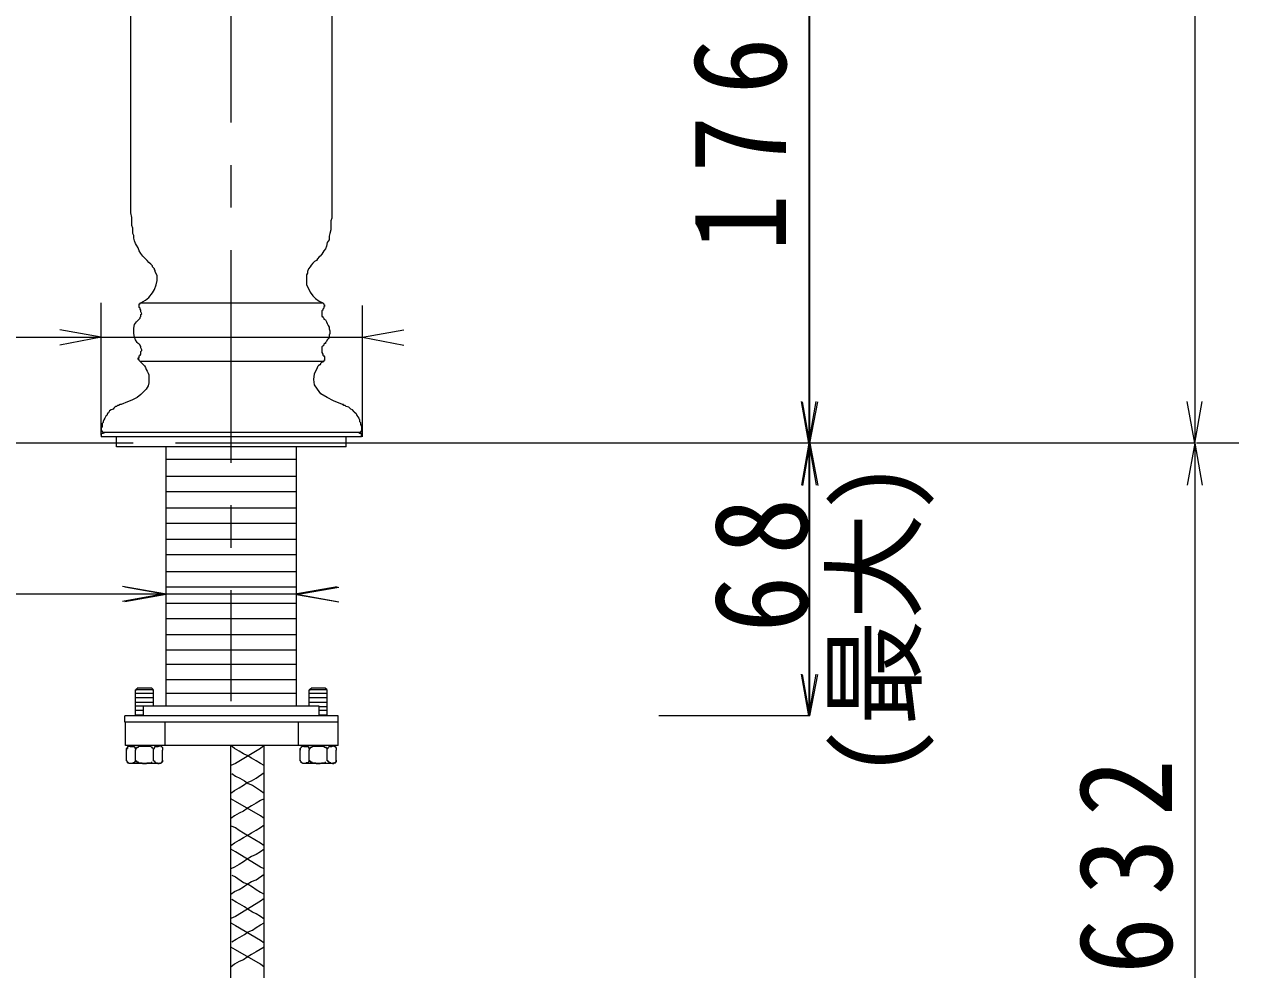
# Model space of a CAD drawing. Units: millimetres, scale not verified. Extents: x -1392 to 1350, y -947 to 991.
# Drawn here: x -681.8 to -396.2, y -496.5 to -274.1 of the extents above; entities that cross this region are included whole.
import ezdxf
from ezdxf.enums import TextEntityAlignment as Align

# ---------------------------------------------------------------- set-up
doc = ezdxf.new("R2010")
doc.units = ezdxf.units.MM
doc.header["$LTSCALE"] = 10
doc.linetypes.add('CHAIN1', pattern=[8, 5, -1, 1, -1])
for name, color, linetype, lineweight in [('0-2_躯体', 7, 'Continuous', 5), ('0-3_什器配置', 7, 'Continuous', 5), ('0-8_KT_0', 7, 'CHAIN1', 5)]:
    doc.layers.add(name, color=color, linetype=linetype, lineweight=lineweight)
doc.styles.add('ＭＳ ゴシック', font='')
doc.styles.get('ＭＳ ゴシック').set_extended_font_data('MS Gothic')

msp = doc.modelspace()

# ---------------------------------------------------------------- linework, layer by layer
at = {"layer": '0-2_躯体', "linetype": 'CHAIN1'}
msp.add_line((-633.2, 232.76), (-633.2, -433.3), dxfattribs=at)
at = {"layer": '0-2_躯体'}
for p, q in [((-497.31, -207.4), (-497.31, -372.66)), ((-497.31, -372.66), (-499.04, -362.81)), ((-497.31, -372.66), (-495.57, -362.81)), ((-406.59, -372.66), (-404.86, -362.81)), ((-406.59, -372.66), (-602.69, -372.66)), ((-497.31, -372.66), (-532.6, -372.66)), ((-497.31, -372.66), (-499.04, -382.51)), ((-497.31, -372.66), (-497.31, -436.78)), ((-497.31, -372.66), (-495.57, -382.51)), ((-406.59, -372.66), (-437.48, -372.66)), ((-406.59, -372.66), (-408.33, -382.51)), ((-406.59, -372.66), (-406.59, -584.94)), ((-406.59, -372.66), (-404.86, -382.51)), ((-804.27, -408.11), (-618.09, -408.11)), ((-648.8, -408.11), (-658.65, -406.37)), ((-648.8, -408.11), (-658.65, -409.85)), ((-618.09, -408.11), (-608.24, -406.37)), ((-618.09, -408.11), (-608.24, -409.85)), ((-497.31, -436.78), (-499.04, -426.94)), ((-497.31, -436.78), (-495.57, -426.94)), ((-497.31, -436.78), (-532.6, -436.78))]:
    msp.add_line(p, q, dxfattribs=at)
msp.add_lwpolyline([(-406.59, -121.6), (-406.59, -372.66), (-408.33, -362.81)], dxfattribs=at)
at = {"layer": '0-3_什器配置'}
for p, q in [((-663.67, -370.76), (-663.67, -339.64)), ((-654.35, -339.64), (-611.59, -339.64)), ((-602.28, -371.18), (-602.28, -340.28)), ((-714.68, -347.68), (-602.28, -347.68)), ((-663.67, -347.68), (-673.4, -345.99)), ((-663.67, -347.68), (-673.4, -349.59)), ((-602.28, -347.68), (-592.54, -345.99)), ((-602.28, -347.68), (-592.54, -349.59)), ((-611.38, -353.4), (-654.56, -353.4)), ((-497.08, -372.66), (-498.78, -362.93)), ((-497.08, -372.66), (-495.18, -362.93)), ((-660.07, -372.66), (-677, -372.66)), ((-602.49, -371.18), (-663.67, -371.18)), ((-648.42, -434.47), (-648.42, -373.51)), ((-558.04, -372.66), (-642.92, -372.66)), ((-606.09, -373.51), (-606.09, -371.18)), ((-523.96, -372.66), (-540.9, -372.66)), ((-497.08, -372.66), (-532.22, -372.66)), ((-421.94, -372.66), (-507.03, -372.66)), ((-497.08, -372.66), (-498.78, -382.61)), ((-617.73, -376.47), (-648.42, -376.47)), ((-617.73, -380.49), (-648.42, -380.49)), ((-617.73, -384.09), (-648.42, -384.09)), ((-617.73, -387.9), (-648.42, -387.9)), ((-617.73, -391.5), (-648.42, -391.5)), ((-617.73, -395.31), (-648.42, -395.31)), ((-617.73, -398.91), (-648.42, -398.91)), ((-617.73, -402.93), (-648.42, -402.93)), ((-648.42, -408.22), (-658.16, -406.53)), ((-648.42, -408.22), (-658.16, -409.92)), ((-617.73, -406.53), (-648.42, -406.53)), ((-617.73, -408.22), (-607.79, -406.53)), ((-617.73, -408.22), (-607.79, -409.92)), ((-617.73, -410.34), (-648.42, -410.34)), ((-617.73, -413.94), (-648.42, -413.94)), ((-617.73, -417.75), (-648.42, -417.75)), ((-617.73, -421.35), (-648.42, -421.35)), ((-617.73, -424.73), (-648.42, -424.73)), ((-497.08, -436.8), (-498.78, -427.06)), ((-497.08, -436.8), (-495.18, -427.06)), ((-655.62, -436.8), (-655.62, -430.66)), ((-651.81, -430.24), (-655.2, -430.24)), ((-651.39, -434.47), (-651.39, -430.66)), ((-617.73, -428.33), (-648.42, -428.33)), ((-614.77, -434.47), (-614.77, -430.66)), ((-610.96, -430.24), (-614.35, -430.24)), ((-651.39, -431.51), (-655.62, -431.51)), ((-651.39, -432.56), (-655.62, -432.56)), ((-651.39, -433.62), (-655.62, -433.62)), ((-617.73, -431.51), (-648.42, -431.51)), ((-610.54, -431.51), (-614.77, -431.51)), ((-610.54, -432.56), (-614.77, -432.56)), ((-610.54, -433.62), (-614.77, -433.62)), ((-658.16, -438.28), (-658.16, -436.8)), ((-653.72, -434.47), (-655.62, -434.47)), ((-653.72, -435.53), (-655.62, -435.53)), ((-653.72, -436.59), (-655.62, -436.59)), ((-612.44, -434.47), (-653.72, -434.47)), ((-653.72, -436.8), (-653.72, -434.47)), ((-612.44, -436.8), (-612.44, -434.47)), ((-610.54, -434.68), (-612.44, -434.68)), ((-610.54, -435.53), (-612.44, -435.53)), ((-610.54, -436.59), (-612.44, -436.59)), ((-497.08, -436.8), (-532.22, -436.8)), ((-608, -438.28), (-658.16, -438.28)), ((-657.95, -443.78), (-657.95, -438.28)), ((-648.64, -443.78), (-648.64, -438.28)), ((-617.31, -443.78), (-617.31, -438.28)), ((-608, -443.78), (-657.95, -443.78)), ((-657.74, -444.42), (-657.53, -444.21)), ((-655.62, -444.63), (-655.62, -444.84)), ((-655.62, -447.17), (-655.62, -444.84)), ((-650.12, -443.99), (-650.33, -443.99)), ((-649.27, -447.17), (-649.27, -444.84)), ((-633.18, -513.42), (-633.18, -443.78)), ((-616.89, -444.42), (-616.67, -444.21)), ((-614.77, -444.63), (-614.77, -444.84)), ((-614.77, -447.17), (-614.77, -444.84)), ((-609.27, -443.99), (-609.48, -443.99)), ((-608.63, -443.99), (-608.84, -443.99)), ((-608.42, -447.17), (-608.42, -444.84)), ((-657.53, -447.8), (-657.31, -447.8)), ((-655.62, -447.38), (-655.62, -447.17)), ((-616.67, -447.59), (-616.89, -447.38)), ((-609.27, -448.02), (-616.04, -448.02)), ((-614.77, -447.38), (-614.77, -447.17)), ((-608.63, -447.8), (-608.84, -447.8))]:
    msp.add_line(p, q, dxfattribs=at)
for points in [[(-656.26, -323.34), (-656.26, -322.71), (-656.26, -322.07), (-656.47, -321.44), (-656.47, -320.38), (-656.47, -319.53), (-656.68, -318.48), (-656.68, -317.63), (-656.68, -316.78), (-656.68, -315.72), (-656.68, -314.67), (-656.68, -313.82), (-656.68, -202.9)], [(-497.08, -372.66), (-497.08, -207.77), (-495.18, -217.72)], [(-609.48, -266.83), (-609.48, -286.51), (-609.48, -296.46), (-609.48, -306.2), (-609.48, -316.15), (-609.48, -316.78), (-609.48, -317.42), (-609.48, -318.05), (-609.48, -318.48), (-609.48, -319.11), (-609.48, -319.75), (-609.69, -320.38), (-609.69, -321.02), (-609.69, -321.65), (-609.69, -322.5), (-609.9, -323.34), (-610.11, -323.98), (-610.11, -324.82), (-610.54, -325.46), (-610.75, -326.31), (-610.96, -326.94), (-611.38, -327.37), (-611.59, -327.79), (-611.81, -328.21), (-612.23, -328.64), (-612.44, -328.85), (-612.87, -329.27), (-613.08, -329.69), (-613.5, -329.9), (-613.92, -330.33), (-614.35, -330.75), (-614.56, -331.18), (-614.98, -331.6), (-615.19, -332.23), (-615.19, -332.66), (-615.4, -333.08)], [(-654.35, -341.34), (-654.56, -341.12), (-654.56, -340.91), (-654.78, -340.7), (-654.78, -340.49), (-654.78, -340.28), (-654.78, -340.07), (-654.78, -339.85), (-654.56, -339.85), (-654.56, -339.64), (-654.35, -339.64), (-653.29, -339.01), (-652.45, -338.37), (-651.6, -337.31), (-651.18, -336.47), (-650.75, -335.41), (-650.54, -334.35), (-650.54, -333.29), (-650.96, -332.23), (-650.96, -332.02), (-651.18, -331.81), (-651.18, -331.6), (-651.39, -331.39), (-651.6, -331.18), (-651.6, -330.96), (-651.81, -330.75), (-652.02, -330.54), (-652.45, -330.12), (-652.87, -329.69), (-653.51, -329.06), (-653.93, -328.64), (-654.35, -328), (-654.78, -327.37), (-654.99, -326.73), (-655.41, -326.1), (-655.62, -325.67), (-655.83, -325.04), (-656.04, -324.4), (-656.04, -323.77), (-656.26, -323.34)], [(-615.4, -333.08), (-615.4, -333.72), (-615.4, -334.56), (-615.4, -335.41), (-614.98, -336.26), (-614.56, -337.1), (-613.92, -337.95), (-613.29, -338.58), (-612.44, -339.22), (-611.59, -339.64), (-611.38, -339.85), (-611.38, -340.07), (-611.17, -340.07), (-611.17, -340.28), (-611.17, -340.49), (-611.38, -340.49), (-611.38, -340.7), (-611.38, -340.91), (-611.59, -341.12), (-611.59, -341.34), (-611.81, -341.55), (-611.81, -341.76), (-611.81, -342.18), (-611.81, -342.39), (-611.81, -342.61), (-611.81, -342.82), (-611.59, -342.82), (-611.59, -343.03), (-611.38, -343.24), (-611.38, -343.45), (-610.96, -343.66), (-610.75, -344.09), (-610.54, -344.51), (-610.32, -344.93), (-610.11, -345.36), (-610.11, -345.78), (-609.9, -346.2), (-609.9, -346.63), (-609.9, -346.84), (-610.11, -347.26)], [(-654.56, -353.4), (-654.78, -353.19), (-654.78, -352.98), (-654.99, -352.98), (-654.99, -352.77), (-654.99, -352.55), (-654.78, -352.55), (-654.78, -352.34), (-654.78, -352.13), (-654.56, -351.92), (-654.35, -351.71), (-654.35, -351.28), (-654.35, -351.07), (-654.14, -350.86), (-654.14, -350.65), (-654.35, -350.23), (-654.35, -350.01), (-654.35, -349.8), (-654.56, -349.8), (-654.56, -349.59), (-654.78, -349.38), (-654.99, -349.17), (-655.2, -348.96), (-655.62, -348.32), (-655.83, -347.68), (-656.04, -346.84), (-656.04, -346.2), (-656.04, -345.57), (-655.83, -344.72), (-655.41, -344.09), (-654.78, -343.45), (-654.56, -343.24), (-654.56, -343.03), (-654.35, -342.82), (-654.35, -342.61), (-654.35, -342.39), (-654.14, -342.18), (-654.35, -341.76), (-654.35, -341.55), (-654.35, -341.34)], [(-610.11, -347.26), (-610.11, -347.47), (-610.11, -347.68), (-610.32, -348.11), (-610.54, -348.32), (-610.75, -348.74), (-610.96, -348.96), (-610.96, -349.17), (-611.17, -349.17), (-611.38, -349.38), (-611.38, -349.59), (-611.59, -349.8), (-611.81, -350.01), (-611.81, -350.23), (-611.81, -350.65), (-611.81, -350.86), (-611.81, -351.07), (-611.81, -351.28), (-611.59, -351.71), (-611.59, -351.92), (-611.38, -352.13), (-611.17, -352.34), (-611.17, -352.55), (-611.17, -352.77), (-611.17, -352.98), (-611.17, -353.19), (-611.38, -353.19), (-611.38, -353.4)], [(-653.93, -354.04), (-653.72, -354.25), (-653.51, -354.46), (-653.29, -354.88), (-653.08, -355.31), (-652.87, -355.73), (-652.66, -356.15), (-652.45, -356.57), (-652.45, -357), (-652.45, -357.63), (-652.45, -358.06), (-652.45, -358.48), (-652.66, -359.12), (-653.08, -359.96), (-653.72, -360.6), (-654.35, -361.23), (-655.2, -361.87), (-656.47, -362.5), (-657.53, -362.93), (-659.01, -363.56), (-659.22, -363.56), (-659.64, -363.77), (-659.86, -363.77), (-660.07, -363.98), (-660.28, -363.98), (-660.49, -364.2), (-660.7, -364.41), (-660.91, -364.62), (-661.34, -364.83), (-661.76, -365.04), (-661.97, -365.47), (-662.18, -365.68), (-662.39, -366.1), (-662.61, -366.31), (-662.82, -366.74), (-663.03, -367.16), (-663.24, -367.58), (-663.24, -367.79), (-663.45, -368.01), (-663.45, -368.22)], [(-654.56, -353.4), (-654.35, -353.61), (-654.14, -353.82), (-653.93, -354.04)], [(-604.19, -365.25), (-604.61, -364.83), (-605.03, -364.62), (-605.46, -364.2), (-606.09, -363.98), (-606.3, -363.77), (-606.51, -363.77), (-606.73, -363.77), (-606.73, -363.56), (-606.94, -363.56), (-609.06, -362.71), (-610.54, -361.87), (-612.02, -361.02), (-612.87, -359.96), (-613.5, -358.9), (-613.71, -357.63), (-613.5, -356.36), (-612.87, -354.88), (-612.65, -354.46), (-612.44, -354.25), (-612.23, -354.25), (-612.23, -354.04), (-612.02, -354.04), (-612.02, -353.82), (-611.81, -353.61), (-611.38, -353.4)], [(-604.19, -365.25), (-603.76, -365.68), (-603.55, -366.1), (-603.13, -366.74), (-602.92, -367.16), (-602.92, -367.58), (-602.7, -367.79), (-602.7, -368.01), (-602.7, -368.22), (-602.49, -368.64), (-602.49, -368.85), (-602.49, -369.06), (-602.49, -369.49), (-602.49, -369.7), (-602.49, -369.91), (-602.7, -369.91), (-602.7, -370.12), (-602.92, -370.12), (-603.13, -370.12)], [(-663.45, -368.22), (-663.45, -368.64), (-663.45, -368.85), (-663.67, -369.06), (-663.67, -369.49), (-663.67, -369.7), (-663.45, -369.7), (-663.45, -369.91), (-663.24, -370.12), (-663.03, -370.12), (-662.82, -370.12)], [(-602.49, -371.18), (-602.49, -370.76), (-602.49, -370.54), (-602.49, -370.33), (-602.7, -370.33), (-602.92, -370.33), (-602.92, -370.12), (-663.03, -370.12), (-663.24, -370.12), (-663.24, -370.33), (-663.45, -370.33), (-663.67, -370.54), (-663.67, -370.76), (-663.67, -370.97), (-663.67, -371.18)], [(-606.09, -373.51), (-606.3, -373.51), (-614.35, -373.51), (-620.48, -373.51), (-626.84, -373.51), (-639.32, -373.51), (-645.46, -373.51), (-651.81, -373.51), (-659.64, -373.51), (-659.86, -373.51), (-660.07, -373.51), (-660.07, -373.3), (-660.07, -372.66), (-660.07, -372.24), (-660.07, -372.03), (-660.07, -371.82), (-660.07, -371.39), (-660.07, -371.18)], [(-617.73, -434.47), (-617.73, -409.28), (-617.73, -373.51)], [(-497.08, -436.8), (-497.08, -372.66), (-495.18, -382.61)], [(-655.62, -430.66), (-655.41, -430.66), (-655.41, -430.45), (-655.2, -430.45), (-655.2, -430.24)], [(-651.81, -430.24), (-651.6, -430.45), (-651.6, -430.66), (-651.39, -430.66), (-655.62, -430.66)], [(-610.54, -436.8), (-610.54, -430.66), (-614.77, -430.66), (-614.56, -430.66), (-614.56, -430.45), (-614.35, -430.45), (-614.35, -430.24)], [(-610.96, -430.24), (-610.75, -430.45), (-610.75, -430.66), (-610.54, -430.66)], [(-608, -443.78), (-608, -438.28), (-608, -436.8), (-658.16, -436.8)], [(-649.48, -447.8), (-649.7, -447.8), (-649.7, -448.02), (-649.91, -448.02), (-650.12, -448.02), (-656.89, -448.02), (-657.1, -448.02), (-657.31, -447.8), (-657.53, -447.8), (-657.53, -447.59), (-657.74, -447.38), (-657.74, -447.17), (-657.74, -446.96), (-657.74, -446.75), (-657.74, -446.53), (-657.74, -446.32), (-657.74, -446.11), (-657.74, -445.9), (-657.74, -444.84), (-657.74, -444.63), (-657.74, -444.42), (-657.53, -444.21), (-657.31, -443.99), (-657.1, -443.78), (-656.89, -443.78)], [(-657.53, -443.99), (-657.53, -444.21), (-657.53, -444.42), (-657.74, -444.42), (-657.74, -444.63), (-657.74, -444.84)], [(-656.89, -443.99), (-657.1, -443.99), (-657.31, -443.99)], [(-656.89, -443.99), (-656.68, -443.99), (-656.47, -443.99), (-656.26, -443.99), (-656.04, -443.99), (-655.83, -443.99), (-655.83, -444.21), (-655.62, -444.21), (-655.62, -444.42), (-655.62, -444.63), (-655.62, -444.42), (-655.41, -444.42)], [(-651.6, -444.42), (-651.6, -444.21), (-651.81, -444.21), (-652.02, -443.99), (-652.23, -443.99), (-652.45, -443.99), (-652.66, -443.99), (-652.87, -443.99), (-653.29, -443.99), (-653.51, -443.99), (-653.72, -443.99), (-654.14, -443.99), (-654.35, -443.99), (-654.56, -443.99), (-654.78, -443.99), (-654.99, -443.99), (-654.99, -444.21), (-655.2, -444.21), (-655.41, -444.21), (-655.41, -444.42)], [(-651.39, -447.38), (-651.39, -447.17), (-651.39, -444.84), (-651.39, -444.63), (-651.39, -444.42)], [(-651.39, -444.63), (-651.39, -444.42), (-651.18, -444.42)], [(-651.18, -444.42), (-651.18, -444.21), (-650.96, -443.99), (-650.75, -443.99), (-650.54, -443.99), (-650.33, -443.99)], [(-649.91, -443.99), (-650.12, -443.78), (-650.33, -443.78)], [(-650.12, -443.78), (-649.91, -443.78), (-649.7, -443.78), (-649.7, -443.99), (-649.48, -443.99), (-649.7, -443.99)], [(-649.48, -443.99), (-649.27, -444.21), (-649.27, -444.42), (-649.27, -444.63), (-649.27, -444.84)], [(-625.35, -513.42), (-625.35, -443.78), (-626.2, -444.42), (-632.13, -448.02), (-633.18, -448.44)], [(-625.35, -448.44), (-626.2, -448.02), (-627.26, -447.38), (-628.32, -446.75), (-629.37, -446.11), (-630.22, -445.69), (-631.28, -445.05), (-632.34, -444.42), (-633.18, -443.78)], [(-616.89, -447.17), (-616.89, -446.96), (-616.89, -446.75), (-616.89, -446.53), (-616.89, -446.32), (-616.89, -446.11), (-616.89, -445.9), (-616.89, -444.84), (-616.89, -444.63), (-616.89, -444.42), (-616.67, -444.21), (-616.46, -443.99), (-616.25, -443.78), (-616.04, -443.78)], [(-616.67, -443.99), (-616.67, -444.21), (-616.89, -444.42), (-616.89, -444.63), (-616.89, -444.84)], [(-616.04, -443.99), (-616.25, -443.99), (-616.46, -443.99)], [(-616.04, -443.99), (-615.83, -443.99), (-615.62, -443.99), (-615.4, -443.99), (-615.19, -443.99), (-614.98, -443.99), (-614.98, -444.21), (-614.77, -444.42), (-614.77, -444.63), (-614.77, -444.42), (-614.56, -444.42)], [(-610.75, -444.42), (-610.75, -444.21), (-610.96, -444.21), (-611.17, -444.21), (-611.17, -443.99), (-611.38, -443.99), (-611.59, -443.99), (-611.81, -443.99), (-612.02, -443.99), (-612.23, -443.99), (-612.44, -443.99), (-612.65, -443.99), (-612.87, -443.99), (-613.08, -443.99), (-613.29, -443.99), (-613.5, -443.99), (-613.71, -443.99), (-613.92, -443.99), (-614.14, -443.99), (-614.14, -444.21), (-614.35, -444.21), (-614.56, -444.21), (-614.56, -444.42)], [(-609.06, -447.8), (-609.27, -448.02), (-609.48, -448.02), (-609.69, -448.02), (-609.69, -447.8), (-609.9, -447.8), (-610.11, -447.8), (-610.11, -447.59), (-610.32, -447.59), (-610.32, -447.38), (-610.54, -447.38), (-610.54, -447.17), (-610.54, -444.84), (-610.54, -444.63), (-610.54, -444.42)], [(-610.32, -444.42), (-610.54, -444.42), (-610.54, -444.63)], [(-610.32, -444.42), (-610.32, -444.21), (-610.11, -443.99), (-609.9, -443.99), (-609.69, -443.99), (-609.48, -443.99)], [(-609.06, -443.99), (-609.27, -443.78), (-609.48, -443.78)], [(-609.27, -443.78), (-609.06, -443.78), (-608.84, -443.99), (-608.63, -443.99), (-608.63, -444.21), (-608.42, -444.21), (-608.42, -444.42), (-608.42, -444.63), (-608.42, -444.84)], [(-657.74, -447.17), (-657.74, -447.38), (-657.53, -447.59)], [(-657.31, -447.8), (-657.53, -447.59), (-657.74, -447.38)], [(-655.62, -447.38), (-655.62, -447.59), (-655.83, -447.59), (-655.83, -447.8), (-656.04, -447.8), (-656.26, -447.8)], [(-655.62, -447.17), (-655.62, -447.38), (-655.41, -447.38)], [(-655.41, -447.38), (-655.41, -447.59), (-655.2, -447.59), (-654.99, -447.59), (-654.99, -447.8), (-654.78, -447.8), (-654.56, -447.8), (-654.35, -447.8), (-654.14, -447.8), (-653.93, -448.02), (-653.72, -448.02), (-653.51, -448.02), (-653.29, -448.02), (-653.08, -448.02), (-652.87, -447.8), (-652.66, -447.8), (-652.45, -447.8), (-652.23, -447.8), (-652.02, -447.8), (-651.81, -447.8), (-651.81, -447.59)], [(-651.39, -447.38), (-651.18, -447.38), (-651.18, -447.59), (-650.96, -447.59), (-650.96, -447.8), (-650.75, -447.8), (-650.54, -447.8), (-650.33, -448.02), (-650.12, -448.02), (-649.91, -447.8)], [(-649.7, -447.8), (-649.48, -447.8), (-649.27, -447.59), (-649.27, -447.38), (-649.27, -447.17)], [(-649.27, -447.17), (-649.27, -447.38), (-649.27, -447.59), (-649.48, -447.59)], [(-616.04, -448.02), (-616.25, -448.02), (-616.46, -447.8), (-616.67, -447.8)], [(-614.77, -447.38), (-614.98, -447.59), (-614.98, -447.8), (-615.19, -447.8), (-615.4, -447.8), (-615.62, -448.02), (-615.83, -448.02), (-616.04, -448.02), (-616.04, -447.8)], [(-614.77, -447.17), (-614.77, -447.38), (-614.56, -447.38)], [(-614.56, -447.38), (-614.56, -447.59), (-614.35, -447.59), (-614.14, -447.59), (-614.14, -447.8), (-613.92, -447.8), (-613.5, -447.8), (-613.29, -447.8), (-613.08, -448.02), (-612.65, -448.02), (-612.44, -448.02), (-612.23, -448.02), (-611.81, -447.8), (-611.59, -447.8), (-611.38, -447.8), (-611.17, -447.8), (-610.96, -447.8), (-610.96, -447.59)], [(-609.27, -448.02), (-609.06, -448.02), (-608.84, -447.8), (-608.63, -447.8), (-608.42, -447.59), (-608.42, -447.38), (-608.42, -447.59), (-608.63, -447.59)], [(-608.42, -447.17), (-608.42, -447.38), (-608.42, -447.17)], [(-633.18, -455), (-632.34, -454.37), (-631.28, -453.73), (-630.22, -453.1), (-629.37, -452.46), (-628.32, -452.04), (-627.26, -451.4), (-625.35, -450.13)], [(-632.97, -450.34), (-632.13, -450.98), (-631.07, -451.4), (-630.01, -452.04), (-629.16, -452.67), (-628.11, -453.1), (-626.2, -454.37), (-625.35, -455)], [(-625.35, -456.27), (-626.2, -456.69), (-627.26, -457.33), (-628.32, -457.96), (-629.37, -458.6), (-630.22, -459.23), (-631.28, -459.66), (-632.34, -460.29), (-633.18, -460.93)], [(-625.35, -460.93), (-626.2, -460.29), (-632.13, -456.9), (-633.18, -456.27)], [(-633.18, -467.28), (-632.34, -466.64), (-631.28, -466.01), (-630.22, -465.37), (-629.37, -464.95), (-628.32, -464.31), (-627.26, -463.68), (-626.2, -463.04), (-625.35, -462.41)], [(-633.18, -462.62), (-632.13, -463.04), (-631.28, -463.68), (-630.22, -464.31), (-626.2, -466.64), (-625.35, -467.28)], [(-625.35, -468.12), (-626.2, -468.76), (-627.26, -469.39), (-628.32, -469.82), (-629.37, -470.45), (-630.22, -471.09), (-631.28, -471.72), (-632.34, -472.36), (-633.18, -472.78)], [(-625.35, -472.78), (-626.2, -472.36), (-632.13, -468.76), (-633.18, -468.12)], [(-633.18, -478.71), (-632.34, -478.07), (-631.28, -477.65), (-630.22, -477.01), (-629.37, -476.38), (-628.32, -475.74), (-627.26, -475.32), (-625.35, -474.05)], [(-632.97, -474.26), (-632.13, -474.68), (-630.22, -475.96), (-629.16, -476.38), (-628.11, -477.01), (-627.26, -477.65), (-626.2, -478.28), (-625.35, -478.71)], [(-625.35, -479.77), (-626.2, -480.4), (-632.13, -484), (-633.18, -484.42)], [(-625.35, -484.63), (-626.2, -484), (-627.26, -483.36), (-628.11, -482.94), (-629.16, -482.31), (-630.01, -481.67), (-631.07, -481.04), (-631.92, -480.61), (-632.97, -479.98)], [(-633.18, -485.48), (-632.13, -486.12), (-626.2, -489.5), (-625.35, -490.14)], [(-632.97, -489.93), (-631.92, -489.29), (-631.07, -488.87), (-630.01, -488.23), (-629.16, -487.6), (-628.11, -487.17), (-627.26, -486.54), (-626.2, -485.9), (-625.35, -485.48)], [(-625.35, -491.2), (-627.26, -492.25), (-628.32, -492.89), (-629.37, -493.52), (-630.22, -494.16), (-631.28, -494.58), (-632.34, -495.22), (-633.18, -495.85)], [(-625.35, -495.85), (-626.2, -495.22), (-632.13, -491.83), (-633.18, -491.2)]]:
    msp.add_lwpolyline(points, dxfattribs=at)
msp.add_lwpolyline([(-616.89, -447.17), (-616.89, -447.38), (-616.67, -447.59), (-616.46, -447.8), (-616.67, -447.8), (-616.67, -447.59), (-616.89, -447.38)], close=True, dxfattribs=at)
at = {"layer": '0-8_KT_0'}
msp.add_line((623.81, -372.66), (-872.99, -372.66), dxfattribs=at)

# ---------------------------------------------------------------- texts
at = {"layer": '0-2_躯体', "color": 4, "style": 'ＭＳ ゴシック'}
msp.add_text('(最大)', height=18.33, rotation=90, dxfattribs=at).set_placement((-467.3, -451.62), align=Align.BOTTOM_LEFT)
at = {"layer": '0-2_躯体', "char_height": 21.99, "attachment_point": 7, "rotation": 90, "style": 'ＭＳ ゴシック'}
for s, insert in [('\\T1.37;\\W0.9;176', (-502.31, -327.53)), ('\\T1.36;\\W0.9;68', (-497.31, -417.22)), ('\\T1.38;\\W0.9;632', (-411.59, -497.55))]:
    msp.add_mtext(s, dxfattribs=dict(at, insert=insert))

doc.saveas('drawing.dxf')
